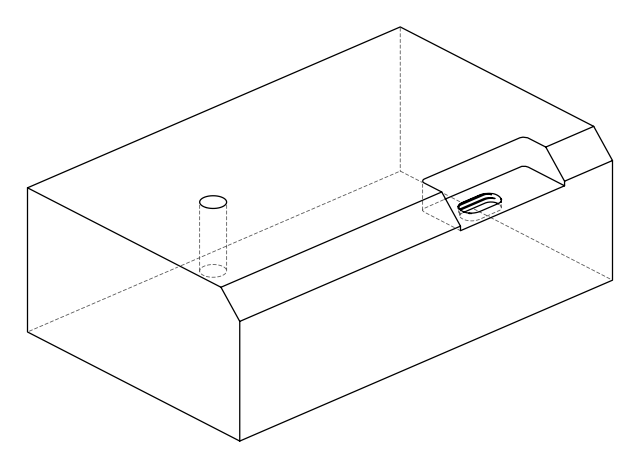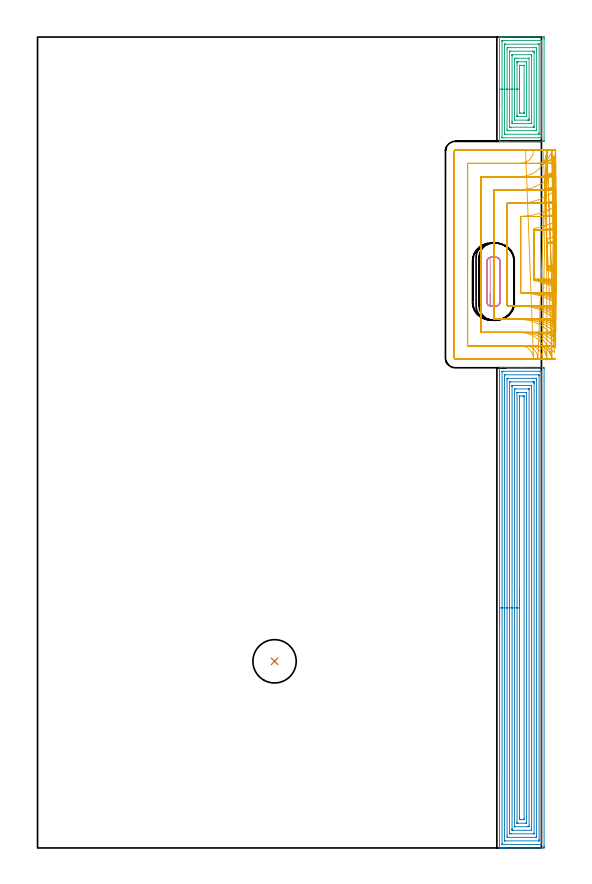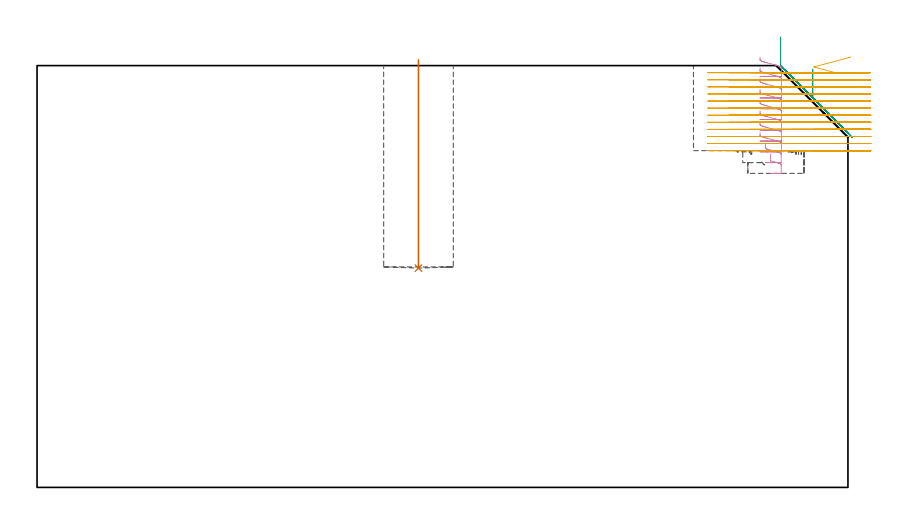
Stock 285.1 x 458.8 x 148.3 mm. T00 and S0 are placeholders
(PLAN: 5 operations, 3 tool changes, 74.3 min)
(1 INDEXABLE_INSERT_DRILL_BLIND_HOLE_FROM_SOLID | STEP1POCKET | NXT0302_020 | 0.29 min | 33393 mm3)
(2 AREA_MILL | FG_CHAMFER_SURFACE | UGT0205_001 | 20.01 min | 88905 mm3)
(3 AREA_MILL_1 | FG_CHAMFER_SURFACE_1 | UGT0205_001 | 4.7 min | 21377 mm3)
(4 MILL_RECTANGULAR_POCKET | POCKET_RECTANGULAR_STRAIGHT | UGT0201_010 | Follow Part, ap 4, ae 75% | 2.39 min | 34526 mm3)
(5 MILL_SLOT | SLOT_PARTIAL_RECTANGULAR | NXT0201_013 | Follow Part, ap 2.5, ae 75% | 46.89 min | 174425 mm3)
(TOOL NXT0302_020 | Index. Insert Drill 24.5mm [880-D2450L25-03] | D24.5 PA176 FL74 Z2)
(TOOL UGT0205_001 | Chamfer Mill 20 x 3 x 45 deg. | D20 FL50 Z2)
(TOOL UGT0201_010 | End Mill 16 mm | D16 FL22 Z2)
(TOOL NXT0201_013 | ENDMILL 10mm | D10 FL30 Z4)
(OP 1 INDEXABLE_INSERT_DRILL_BLIND_HOLE_FROM_SOLID)
G17 G21 G94 G90
T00 M6
G54
G17 G0 G90 X134.1 Y105.6 S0 M3
G43 Z158.3 H1
G94 G81 G98 Z77.1 F250. R150.3
G80
M5
M2
(OP 2 AREA_MILL)
G17 G21 G94 G90
T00 M6
G54
G17 G0 G90 X261.4 Y125.85 S1061 M3
G43 Z158.3 H0
G94 G1 Y125.888 Z157.428 F250.
Y126.002 Z156.563
Y126.191 Z155.712
Y126.453 Z154.88
Y126.787 Z154.074
Y127.19 Z153.3
Y127.659 Z152.564
Y128.19 Z151.872
Y128.779 Z151.229
Y129.422 Z150.64
Y130.114 Z150.108
Y130.85 Z149.64
Y131.624 Z149.237
Y132.43 Z148.903
Y133.262 Z148.641
Y134.114 Z148.452
Y134.978 Z148.338
Y135.85 Z148.3
Y271.538
X261.403 Y271.69 Z148.288
X261.446 Y271.693 Z148.245
X261.821 Y271.7 Z147.879
X262.221 Z147.478
X262.869 Z146.826
X264.083 Z145.614
X264.65 Z145.045
X274. Z135.697
X286.022 Z123.675
X286.307 Y271.698 Z123.39
X286.592 Y271.69 Z123.106
X286.599 Y271.405 Z123.099
X286.6 Y0.922 Z123.1
X286.599 Y0.609 Z123.101
X286.594 Y0.035 Z123.104
X286.592 Y0.007 Z123.106
X286.022 Y0.003 Z123.675
X285.415 Y0. Z124.283
X265.257 Z144.438
X264.65 Z145.045
X264.083 Z145.614
X263.759 Z145.937
X263.192 Z146.504
X262.869 Z146.826
X261.821 Z147.879
X261.448 Z148.243
X261.409 Z148.281
X261.402 Y0.007 Z148.288
X261.4 Y0.162 Z148.3
Y135.85
X262.814 Z146.886
X262.815 Y269.415 Z146.885
X262.818 Y269.524 Z146.882
X262.826 Y269.69 Z146.874
X262.869 Y269.693 Z146.831
X263.367 Y269.699 Z146.333
X284.241 Y269.7 Z125.459
X284.74 Y269.698 Z124.96
X285.131 Y269.69 Z124.569
X285.179 Y269.68 Z124.521
X285.184 Y269.47 Z124.516
X285.186 Y269.361 Z124.514
X285.185 Y2.285 Z124.515
X285.182 Y2.176 Z124.518
X285.174 Y2.01 Z124.526
X285.131 Y2.007 Z124.569
X284.633 Y2.001 Z125.067
X263.759 Y2. Z145.941
X263.26 Y2.002 Z146.44
X262.869 Y2.01 Z146.831
X262.821 Y2.02 Z146.879
X262.816 Y2.23 Z146.884
X262.814 Y2.339 Z146.886
Y135.85
X264.228 Z145.472
X264.229 Y267.05 Z145.471
X264.231 Y267.521 Z145.469
X264.233 Y267.626 Z145.467
X264.235 Y267.675 Z145.465
X264.244 Y267.69 Z145.456
X264.292 Y267.693 Z145.408
X264.472 Y267.699 Z145.228
X283.529 Z126.171
X283.649 Y267.697 Z126.051
X283.744 Y267.692 Z125.956
X283.766 Y267.689 Z125.934
X283.768 Y267.684 Z125.932
X283.77 Y267.661 Z125.93
X283.771 Y267.521 Z125.929
Y4.65
X283.769 Y4.179 Z125.931
X283.767 Y4.074 Z125.933
X283.765 Y4.025 Z125.935
X283.756 Y4.01 Z125.944
X283.708 Y4.007 Z125.992
X283.528 Y4.001 Z126.172
X264.471 Z145.229
X264.352 Y4.003 Z145.348
X264.257 Y4.008 Z145.443
X264.234 Y4.011 Z145.466
X264.232 Y4.016 Z145.468
X264.23 Y4.039 Z145.47
X264.229 Y4.179 Z145.471
X264.228 Y135.85 Z145.472
X265.643 Z144.057
Y264.843
X265.647 Y265.628 Z144.053
X265.649 Y265.677 Z144.051
X265.683 Y265.69 Z144.017
X265.789 Y265.694 Z143.911
X266.003 Y265.698 Z143.697
X266.431 Y265.7 Z143.269
X281.604 Z128.096
X282.012 Y265.698 Z127.688
X282.215 Y265.695 Z127.485
X282.316 Y265.69 Z127.384
X282.351 Y265.681 Z127.349
X282.357 Y264.843 Z127.343
Y6.857
X282.353 Y6.072 Z127.347
X282.351 Y6.023 Z127.349
X282.317 Y6.01 Z127.383
X282.211 Y6.006 Z127.489
X281.997 Y6.002 Z127.703
X281.569 Y6. Z128.131
X266.395 Z143.305
X265.988 Y6.002 Z143.712
X265.785 Y6.005 Z143.915
X265.684 Y6.01 Z144.016
X265.649 Y6.019 Z144.051
X265.643 Y6.857 Z144.057
Y135.85
X267.057 Z142.643
X267.058 Y263.322 Z142.642
X267.061 Y263.587 Z142.639
X267.064 Y263.661 Z142.636
X267.067 Y263.691 Z142.633
X267.081 Y263.693 Z142.619
X267.161 Y263.697 Z142.539
X267.321 Y263.699 Z142.379
X267.571 Y263.7 Z142.129
X280.038 Z129.662
X280.679 Y263.699 Z129.021
X280.931 Y263.697 Z128.769
X280.939 Y263.69 Z128.761
X280.941 Y263.687 Z128.759
X280.943 Y263.057 Z128.757
Y262.792
X280.942 Y8.379 Z128.758
X280.939 Y8.113 Z128.761
X280.936 Y8.039 Z128.764
X280.933 Y8.009 Z128.767
X280.918 Y8.007 Z128.782
X280.839 Y8.003 Z128.861
X280.679 Y8.001 Z129.021
X280.429 Y8. Z129.271
X267.962 Z141.738
X267.321 Y8.002 Z142.379
X267.068 Y8.003 Z142.632
X267.061 Y8.01 Z142.639
X267.059 Y8.013 Z142.641
X267.057 Y8.643 Z142.643
Y8.908
Y135.85
X268.471 Z141.229
Y261.012
X268.472 Y261.272 Z141.228
X268.476 Y261.588 Z141.224
X268.478 Y261.665 Z141.222
X268.486 Y261.69 Z141.214
X268.533 Y261.693 Z141.167
X268.677 Y261.698 Z141.023
X271.792 Y261.7 Z137.908
X278.898 Y261.699 Z130.802
X279.364 Y261.697 Z130.336
X279.497 Y261.69 Z130.203
X279.522 Y261.686 Z130.178
X279.524 Y261.64 Z130.176
X279.527 Y261.534 Z130.173
X279.528 Y261.272 Z130.172
X279.529 Y260.639 Z130.171
Y10.688
X279.527 Y10.428 Z130.173
X279.524 Y10.112 Z130.176
X279.522 Y10.035 Z130.178
X279.514 Y10.01 Z130.186
X279.467 Y10.007 Z130.233
X279.323 Y10.002 Z130.377
X276.208 Y10. Z133.492
X269.102 Y10.001 Z140.598
X268.636 Y10.003 Z141.064
X268.503 Y10.01 Z141.197
X268.478 Y10.014 Z141.222
X268.476 Y10.06 Z141.224
X268.473 Y10.166 Z141.227
X268.472 Y10.428 Z141.228
X268.471 Y11.061 Z141.229
Y135.85
X269.885 Z139.815
Y258.701
X269.887 Y259.486 Z139.813
X269.889 Y259.591 Z139.811
X269.893 Y259.69 Z139.807
X269.993 Y259.692 Z139.707
X270.671 Y259.699 Z139.029
X277.794 Y259.7 Z131.906
X278.007 Y259.698 Z131.693
X278.078 Y259.695 Z131.622
X278.102 Y259.691 Z131.598
X278.108 Y259.686 Z131.592
X278.11 Y259.665 Z131.59
X278.113 Y259.594 Z131.587
X278.114 Y259.486 Z131.586
X278.115 Y259.379 Z131.585
Y12.999
X278.113 Y12.214 Z131.587
X278.111 Y12.109 Z131.589
X278.107 Y12.01 Z131.593
X278.007 Y12.008 Z131.693
X277.329 Y12.001 Z132.371
X270.206 Y12. Z139.494
X269.993 Y12.002 Z139.707
X269.922 Y12.005 Z139.778
X269.898 Y12.01 Z139.802
X269.892 Y12.014 Z139.808
X269.89 Y12.035 Z139.81
X269.887 Y12.106 Z139.813
X269.886 Y12.214 Z139.814
X269.885 Y12.321 Z139.815
Y135.85
X271.299 Z138.401
X271.3 Y257.442 Z138.4
X271.301 Y257.569 Z138.399
X271.305 Y257.653 Z138.395
X271.308 Y257.69 Z138.392
X271.33 Y257.692 Z138.37
X271.774 Y257.7 Z137.926
X276.226 Z133.474
X276.67 Y257.692 Z133.03
X276.693 Y257.69 Z133.007
X276.696 Y257.675 Z133.004
X276.699 Y257.64 Z133.001
X276.7 Y257.594 Z133.
Y257.549
Y14.258
X276.699 Y14.131 Z133.001
X276.695 Y14.047 Z133.005
X276.692 Y14.01 Z133.008
X276.67 Y14.008 Z133.03
X276.226 Y14. Z133.474
X271.774 Z137.926
X271.33 Y14.008 Z138.37
X271.307 Y14.01 Z138.393
X271.304 Y14.025 Z138.396
X271.301 Y14.061 Z138.399
X271.3 Y14.106 Z138.4
Y14.151
X271.299 Y135.85 Z138.401
X272.714 Z136.986
Y255.023
X272.718 Y255.445 Z136.982
X272.721 Y255.654 Z136.979
X272.729 Y255.69 Z136.971
X272.783 Y255.694 Z136.917
X272.881 Y255.699 Z136.819
X274.661 Y255.7 Z135.039
X275.188 Y255.697 Z134.512
X275.245 Y255.694 Z134.455
X275.279 Y255.689 Z134.421
X275.281 Y255.65 Z134.419
X275.284 Y255.458 Z134.416
X275.286 Y255.073 Z134.414
Y16.677
X275.282 Y16.256 Z134.418
X275.279 Y16.046 Z134.421
X275.271 Y16.01 Z134.429
X275.217 Y16.006 Z134.483
X275.119 Y16.001 Z134.581
X273.339 Y16. Z136.361
X272.812 Y16.003 Z136.888
X272.755 Y16.006 Z136.945
X272.721 Y16.011 Z136.979
X272.719 Y16.05 Z136.981
X272.716 Y16.242 Z136.984
X272.714 Y16.627 Z136.986
Y135.85
Y136.722 Z137.024
Y137.587 Z137.138
Y138.438 Z137.327
Y139.27 Z137.589
Y140.076 Z137.923
Y140.85 Z138.326
Y141.586 Z138.795
Y142.278 Z139.326
Y142.921 Z139.915
Y143.51 Z140.558
Y144.042 Z141.251
Y144.51 Z141.986
Y144.913 Z142.76
Y145.247 Z143.566
Y145.509 Z144.398
Y145.698 Z145.25
Y145.812 Z146.115
Y145.85 Z146.986
G0 Z158.3
M5
M2
(OP 3 AREA_MILL_1)
G17 G21 G94 G90
T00 M6
G54
G17 G0 G90 X261.4 Y419.3 S1061 M3
G43 Z158.3 H0
G94 G1 Y419.338 Z157.428 F250.
Y419.452 Z156.563
Y419.641 Z155.712
Y419.903 Z154.88
Y420.237 Z154.074
Y420.64 Z153.3
Y421.108 Z152.564
Y421.64 Z151.872
Y422.229 Z151.229
Y422.872 Z150.64
Y423.564 Z150.108
Y424.3 Z149.64
Y425.074 Z149.237
Y425.88 Z148.903
Y426.712 Z148.641
Y427.563 Z148.452
Y428.428 Z148.338
Y429.3 Z148.3
Y458.673
X261.403 Y458.79 Z148.288
X261.436 Y458.793 Z148.256
X261.731 Y458.8 Z147.968
X262.359 Z147.339
X262.869 Z146.826
X264.904 Z144.793
X265.54 Z144.154
X277.848 Z131.848
X286.022 Z123.675
X286.593 Y458.798 Z123.104
X286.594 Y458.796 Z123.103
X286.599 Y458.228 Z123.101
X286.6 Y457.65 Z123.1
Y400.372
X286.596 Y400.056 Z123.102
X286.591 Y399.81 Z123.105
X286.34 Y399.8 Z123.357
X266.113 Z143.582
X265.54 Z144.154
X264.904 Z144.793
X264.65 Z145.047
X262.869 Z146.826
X262.359 Z147.339
X261.978 Z147.721
X261.73 Z147.968
X261.409 Z148.281
X261.403 Y399.807 Z148.288
X261.4 Y399.927 Z148.3
Y429.3
X262.814 Z146.886
Y456.502
X262.815 Y456.556 Z146.885
X262.821 Y456.665 Z146.879
X262.831 Y456.79 Z146.869
X262.869 Y456.793 Z146.831
X263.407 Y456.799 Z146.293
X284.779 Z124.921
X285.131 Y456.793 Z124.569
X285.175 Y456.79 Z124.525
X285.182 Y456.611 Z124.518
X285.185 Y456.502 Z124.515
X285.186 Y456.448 Z124.514
Y402.098
X285.185 Y402.044 Z124.515
X285.179 Y401.935 Z124.521
X285.169 Y401.809 Z124.531
X285.131 Y401.807 Z124.569
X284.593 Y401.8 Z125.107
X263.221 Y401.801 Z146.479
X262.869 Y401.807 Z146.831
X262.825 Y401.81 Z146.875
X262.818 Y401.989 Z146.882
X262.815 Y402.098 Z146.885
X262.814 Y402.152 Z146.886
Y429.3
X264.228 Z145.472
X264.229 Y454.198 Z145.471
X264.231 Y454.667 Z145.469
X264.233 Y454.771 Z145.467
X264.235 Y454.789 Z145.465
X264.296 Y454.794 Z145.404
X264.384 Y454.797 Z145.316
X264.517 Y454.8 Z145.183
X264.65 Z145.05
X283.35 Y454.799 Z126.35
X283.483 Y454.798 Z126.217
X283.748 Y454.79 Z125.952
X283.766 Y454.787 Z125.934
X283.768 Y454.783 Z125.932
X283.77 Y454.764 Z125.93
X283.771 Y454.727 Z125.929
X283.772 Y454.667 Z125.928
X283.771 Y404.402 Z125.929
X283.769 Y403.933 Z125.931
X283.767 Y403.829 Z125.933
X283.765 Y403.811 Z125.935
X283.704 Y403.806 Z125.996
X283.616 Y403.803 Z126.084
X283.483 Y403.8 Z126.217
X283.35 Z126.35
X264.65 Y403.801 Z145.05
X264.517 Y403.802 Z145.183
X264.252 Y403.81 Z145.448
X264.234 Y403.813 Z145.466
X264.232 Y403.816 Z145.468
X264.23 Y403.836 Z145.47
X264.229 Y403.872 Z145.471
X264.228 Y403.933 Z145.472
Y429.3
X265.643 Z144.057
Y451.997
X265.65 Y452.778 Z144.05
X266.431 Y452.799 Z143.269
X281.657 Y452.8 Z128.043
X282.35 Y452.778 Z127.35
X282.357 Y452.099 Z127.343
Y406.603
X282.35 Y405.822 Z127.35
X281.569 Y405.801 Z128.131
X266.343 Y405.8 Z143.357
X265.65 Y405.822 Z144.05
X265.643 Y406.5 Z144.057
Y429.3
X267.057 Z142.643
X267.058 Y450.217 Z142.642
X267.059 Y450.479 Z142.641
X267.064 Y450.744 Z142.636
X267.072 Y450.791 Z142.628
X267.103 Y450.794 Z142.597
X267.175 Y450.798 Z142.525
X267.321 Y450.799 Z142.379
X267.628 Y450.8 Z142.072
X280.096 Z129.604
X280.679 Y450.796 Z129.021
X280.873 Y450.792 Z128.827
X280.936 Y450.788 Z128.764
X280.939 Y450.657 Z128.761
X280.942 Y450.481 Z128.758
X280.943 Y450.217 Z128.757
Y449.953
X280.942 Y408.383 Z128.758
X280.941 Y408.121 Z128.759
X280.936 Y407.856 Z128.764
X280.928 Y407.809 Z128.772
X280.897 Y407.806 Z128.803
X280.825 Y407.802 Z128.875
X280.679 Y407.801 Z129.021
X280.372 Y407.8 Z129.328
X267.904 Z141.796
X267.321 Y407.804 Z142.379
X267.127 Y407.808 Z142.573
X267.064 Y407.812 Z142.636
X267.061 Y407.943 Z142.639
X267.058 Y408.119 Z142.642
X267.057 Y408.383 Z142.643
Y408.647
Y429.3
X268.471 Z141.229
X268.472 Y448.177
X268.473 Y448.437 Z141.227
X268.477 Y448.751 Z141.223
X268.478 Y448.783 Z141.222
X268.522 Y448.79 Z141.178
X268.618 Y448.795 Z141.082
X268.74 Y448.799 Z140.96
X278.898 Y448.8 Z130.802
X279.427 Y448.798 Z130.273
X279.504 Y448.793 Z130.196
X279.517 Y448.791 Z130.183
X279.522 Y448.768 Z130.178
X279.525 Y448.7 Z130.175
X279.528 Y448.437 Z130.172
X279.529 Y447.806 Z130.171
Y447.547
X279.528 Y410.423 Z130.172
X279.527 Y410.163 Z130.173
X279.523 Y409.849 Z130.177
X279.522 Y409.817 Z130.178
X279.478 Y409.81 Z130.222
X279.382 Y409.805 Z130.318
X279.26 Y409.801 Z130.44
X269.102 Y409.8 Z140.598
X268.573 Y409.802 Z141.127
X268.496 Y409.807 Z141.204
X268.483 Y409.809 Z141.217
X268.478 Y409.832 Z141.222
X268.475 Y409.9 Z141.225
X268.472 Y410.163 Z141.228
X268.471 Y410.794 Z141.229
Y411.053
Y429.3
X269.885 Z139.815
Y445.874
X269.888 Y446.657 Z139.812
X269.89 Y446.76 Z139.81
X269.892 Y446.79 Z139.808
X269.921 Y446.793 Z139.779
X269.993 Y446.796 Z139.707
X270.74 Y446.8 Z138.96
X278.007 Y446.799 Z131.693
X278.055 Y446.796 Z131.645
X278.092 Y446.791 Z131.608
X278.108 Y446.786 Z131.592
X278.11 Y446.763 Z131.59
X278.113 Y446.657 Z131.587
X278.114 Y446.55 Z131.586
X278.115 Y412.726 Z131.585
X278.112 Y411.943 Z131.588
X278.11 Y411.84 Z131.59
X278.108 Y411.81 Z131.592
X278.079 Y411.807 Z131.621
X278.007 Y411.804 Z131.693
X277.26 Y411.8 Z132.44
X269.993 Y411.801 Z139.707
X269.945 Y411.804 Z139.755
X269.908 Y411.809 Z139.792
X269.892 Y411.814 Z139.808
X269.89 Y411.837 Z139.81
X269.887 Y411.943 Z139.813
X269.886 Y412.05 Z139.814
X269.885 Y429.3 Z139.815
X271.299 Z138.401
X271.3 Y444.46 Z138.4
X271.301 Y444.618 Z138.399
X271.304 Y444.744 Z138.396
X271.306 Y444.779 Z138.394
X271.318 Y444.79 Z138.382
X271.367 Y444.793 Z138.333
X271.774 Y444.799 Z137.926
X271.85 Y444.8 Z137.85
X276.303 Y444.799 Z133.397
X276.624 Y444.79 Z133.076
X276.694 Y444.786 Z133.006
X276.697 Y444.74 Z133.003
X276.699 Y444.69 Z133.001
X276.7 Y444.403 Z133.
Y443.986
Y414.14
X276.699 Y413.982 Z133.001
X276.696 Y413.856 Z133.004
X276.694 Y413.821 Z133.006
X276.682 Y413.81 Z133.018
X276.633 Y413.807 Z133.067
X276.226 Y413.801 Z133.474
X276.15 Y413.8 Z133.55
X271.697 Y413.801 Z138.003
X271.376 Y413.81 Z138.324
X271.306 Y413.814 Z138.394
X271.303 Y413.86 Z138.397
X271.301 Y413.91 Z138.399
X271.3 Y414.197 Z138.4
X271.299 Y414.614 Z138.401
Y429.3
X272.714 Z136.986
Y442.627
X272.715 Y442.732 Z136.985
X272.718 Y442.783 Z136.982
X272.72 Y442.788 Z136.98
X272.729 Y442.793 Z136.971
X272.763 Y442.796 Z136.937
X272.961 Y442.799 Z136.739
X274.742 Y442.8 Z134.958
X275.168 Y442.795 Z134.532
X275.266 Y442.79 Z134.434
X275.28 Y442.788 Z134.42
X275.282 Y442.772 Z134.418
X275.284 Y442.726 Z134.416
X275.286 Y442.632 Z134.414
Y415.973
X275.285 Y415.868 Z134.415
X275.282 Y415.817 Z134.418
X275.28 Y415.812 Z134.42
X275.271 Y415.807 Z134.429
X275.237 Y415.804 Z134.463
X275.039 Y415.801 Z134.661
X273.258 Y415.8 Z136.442
X272.832 Y415.805 Z136.868
X272.734 Y415.81 Z136.966
X272.72 Y415.812 Z136.98
X272.718 Y415.828 Z136.982
X272.716 Y415.874 Z136.984
X272.714 Y415.968 Z136.986
Y429.3
Y430.172 Z137.024
Y431.036 Z137.138
Y431.888 Z137.327
Y432.72 Z137.589
Y433.526 Z137.923
Y434.3 Z138.326
Y435.036 Z138.795
Y435.728 Z139.326
Y436.371 Z139.915
Y436.96 Z140.558
Y437.491 Z141.251
Y437.96 Z141.986
Y438.363 Z142.76
Y438.697 Z143.566
Y438.959 Z144.398
Y439.148 Z145.25
Y439.262 Z146.115
Y439.3 Z146.986
G0 Z158.3
M5
M2
(OP 4 MILL_RECTANGULAR_POCKET)
G17 G21 G94 G90
T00 M6
G54
G17 G0 G90 X254.2 Y312.665 S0 M3
G43 Z158.3 H0
Z151.3
G94 G1 Y309.1 Z150.345 F250.
Y308.939 Z150.301
X254.259 Y308.525 Z150.189
X254.384 Y308.125 Z150.077
X254.571 Y307.751 Z149.965
X254.816 Y307.412 Z149.853
X255.112 Y307.116 Z149.741
X255.451 Y306.871 Z149.629
X255.825 Y306.684 Z149.517
X256.225 Y306.559 Z149.405
X256.639 Y306.5 Z149.293
X259.261 Z148.59
X259.675 Y306.559 Z148.478
X260.075 Y306.684 Z148.366
X260.449 Y306.871 Z148.254
X260.788 Y307.116 Z148.141
X261.084 Y307.412 Z148.029
X261.329 Y307.751 Z147.917
X261.516 Y308.125 Z147.805
X261.641 Y308.525 Z147.693
X261.7 Y308.939 Z147.581
Y309.1 Z147.538
Y320.4 Z144.51
Y331.7 F500.
G3 X259.1 Y334.3 R2.6
G1 X256.8
G3 X254.2 Y331.7 R2.6
G1 Y309.1
G3 X256.8 Y306.5 R2.6
G1 X259.1
G3 X261.7 Y309.1 R2.6
G1 Y320.4
Y321.4
G0 X254.2 Y312.665 Z147.51
G1 Y309.1 Z146.555 F250.
Y308.939 Z146.511
X254.259 Y308.525 Z146.399
X254.384 Y308.125 Z146.287
X254.571 Y307.751 Z146.175
X254.816 Y307.412 Z146.063
X255.112 Y307.116 Z145.951
X255.451 Y306.871 Z145.839
X255.825 Y306.684 Z145.727
X256.225 Y306.559 Z145.615
X256.639 Y306.5 Z145.503
X259.261 Z144.8
X259.675 Y306.559 Z144.688
X260.075 Y306.684 Z144.576
X260.449 Y306.871 Z144.464
X260.788 Y307.116 Z144.351
X261.084 Y307.412 Z144.239
X261.329 Y307.751 Z144.127
X261.516 Y308.125 Z144.015
X261.641 Y308.525 Z143.903
X261.7 Y308.939 Z143.791
Y309.1 Z143.748
Y320.4 Z140.72
Y331.7 F500.
G3 X259.1 Y334.3 R2.6
G1 X256.8
G3 X254.2 Y331.7 R2.6
G1 Y309.1
G3 X256.8 Y306.5 R2.6
G1 X259.1
G3 X261.7 Y309.1 R2.6
G1 Y320.4
Y321.4
G0 X254.2 Y312.665 Z143.72
G1 Y309.1 Z142.765 F250.
Y308.939 Z142.721
X254.259 Y308.525 Z142.609
X254.384 Y308.125 Z142.497
X254.571 Y307.751 Z142.385
X254.816 Y307.412 Z142.273
X255.112 Y307.116 Z142.161
X255.451 Y306.871 Z142.049
X255.825 Y306.684 Z141.937
X256.225 Y306.559 Z141.825
X256.639 Y306.5 Z141.713
X259.261 Z141.01
X259.675 Y306.559 Z140.898
X260.075 Y306.684 Z140.786
X260.449 Y306.871 Z140.674
X260.788 Y307.116 Z140.561
X261.084 Y307.412 Z140.449
X261.329 Y307.751 Z140.337
X261.516 Y308.125 Z140.225
X261.641 Y308.525 Z140.113
X261.7 Y308.939 Z140.001
Y309.1 Z139.958
Y320.4 Z136.93
Y331.7 F500.
G3 X259.1 Y334.3 R2.6
G1 X256.8
G3 X254.2 Y331.7 R2.6
G1 Y309.1
G3 X256.8 Y306.5 R2.6
G1 X259.1
G3 X261.7 Y309.1 R2.6
G1 Y320.4
Y321.4
G0 X254.2 Y312.665 Z139.93
G1 Y309.1 Z138.975 F250.
Y308.939 Z138.931
X254.259 Y308.525 Z138.819
X254.384 Y308.125 Z138.707
X254.571 Y307.751 Z138.595
X254.816 Y307.412 Z138.483
X255.112 Y307.116 Z138.371
X255.451 Y306.871 Z138.259
X255.825 Y306.684 Z138.147
X256.225 Y306.559 Z138.035
X256.639 Y306.5 Z137.923
X259.261 Z137.22
X259.675 Y306.559 Z137.108
X260.075 Y306.684 Z136.996
X260.449 Y306.871 Z136.884
X260.788 Y307.116 Z136.771
X261.084 Y307.412 Z136.659
X261.329 Y307.751 Z136.547
X261.516 Y308.125 Z136.435
X261.641 Y308.525 Z136.323
X261.7 Y308.939 Z136.211
Y309.1 Z136.168
Y320.4 Z133.14
Y331.7 F500.
G3 X259.1 Y334.3 R2.6
G1 X256.8
G3 X254.2 Y331.7 R2.6
G1 Y309.1
G3 X256.8 Y306.5 R2.6
G1 X259.1
G3 X261.7 Y309.1 R2.6
G1 Y320.4
Y321.4
G0 X254.2 Y312.665 Z136.14
G1 Y309.1 Z135.185 F250.
Y308.939 Z135.141
X254.259 Y308.525 Z135.029
X254.384 Y308.125 Z134.917
X254.571 Y307.751 Z134.805
X254.816 Y307.412 Z134.693
X255.112 Y307.116 Z134.581
X255.451 Y306.871 Z134.469
X255.825 Y306.684 Z134.357
X256.225 Y306.559 Z134.245
X256.639 Y306.5 Z134.133
X259.261 Z133.43
X259.675 Y306.559 Z133.318
X260.075 Y306.684 Z133.206
X260.449 Y306.871 Z133.094
X260.788 Y307.116 Z132.981
X261.084 Y307.412 Z132.869
X261.329 Y307.751 Z132.757
X261.516 Y308.125 Z132.645
X261.641 Y308.525 Z132.533
X261.7 Y308.939 Z132.421
Y309.1 Z132.378
Y320.4 Z129.35
Y331.7 F500.
G3 X259.1 Y334.3 R2.6
G1 X256.8
G3 X254.2 Y331.7 R2.6
G1 Y309.1
G3 X256.8 Y306.5 R2.6
G1 X259.1
G3 X261.7 Y309.1 R2.6
G1 Y320.4
Y321.4
G0 X254.2 Y312.665 Z132.35
G1 Y309.1 Z131.395 F250.
Y308.939 Z131.351
X254.259 Y308.525 Z131.239
X254.384 Y308.125 Z131.127
X254.571 Y307.751 Z131.015
X254.816 Y307.412 Z130.903
X255.112 Y307.116 Z130.791
X255.451 Y306.871 Z130.679
X255.825 Y306.684 Z130.567
X256.225 Y306.559 Z130.455
X256.639 Y306.5 Z130.343
X259.261 Z129.64
X259.675 Y306.559 Z129.528
X260.075 Y306.684 Z129.416
X260.449 Y306.871 Z129.304
X260.788 Y307.116 Z129.191
X261.084 Y307.412 Z129.079
X261.329 Y307.751 Z128.967
X261.516 Y308.125 Z128.855
X261.641 Y308.525 Z128.743
X261.7 Y308.939 Z128.631
Y309.1 Z128.588
Y320.4 Z125.56
Y331.7 F500.
G3 X259.1 Y334.3 R2.6
G1 X256.8
G3 X254.2 Y331.7 R2.6
G1 Y309.1
G3 X256.8 Y306.5 R2.6
G1 X259.1
G3 X261.7 Y309.1 R2.6
G1 Y320.4
Y321.4
G0 X254.2 Y312.665 Z128.56
G1 Y309.1 Z127.605 F250.
Y308.939 Z127.561
X254.259 Y308.525 Z127.449
X254.384 Y308.125 Z127.337
X254.571 Y307.751 Z127.225
X254.816 Y307.412 Z127.113
X255.112 Y307.116 Z127.001
X255.451 Y306.871 Z126.889
X255.825 Y306.684 Z126.777
X256.225 Y306.559 Z126.665
X256.639 Y306.5 Z126.553
X259.261 Z125.85
X259.675 Y306.559 Z125.738
X260.075 Y306.684 Z125.626
X260.449 Y306.871 Z125.514
X260.788 Y307.116 Z125.401
X261.084 Y307.412 Z125.289
X261.329 Y307.751 Z125.177
X261.516 Y308.125 Z125.065
X261.641 Y308.525 Z124.953
X261.7 Y308.939 Z124.841
Y309.1 Z124.798
Y320.4 Z121.77
Y331.7 F500.
G3 X259.1 Y334.3 R2.6
G1 X256.8
G3 X254.2 Y331.7 R2.6
G1 Y309.1
G3 X256.8 Y306.5 R2.6
G1 X259.1
G3 X261.7 Y309.1 R2.6
G1 Y320.4
Y321.4
G0 X254.2 Y312.665 Z124.77
G1 Y309.1 Z123.815 F250.
Y308.939 Z123.771
X254.259 Y308.525 Z123.659
X254.384 Y308.125 Z123.547
X254.571 Y307.751 Z123.435
X254.816 Y307.412 Z123.323
X255.112 Y307.116 Z123.211
X255.451 Y306.871 Z123.099
X255.825 Y306.684 Z122.987
X256.225 Y306.559 Z122.875
X256.639 Y306.5 Z122.763
X259.261 Z122.06
X259.675 Y306.559 Z121.948
X260.075 Y306.684 Z121.836
X260.449 Y306.871 Z121.724
X260.788 Y307.116 Z121.611
X261.084 Y307.412 Z121.499
X261.329 Y307.751 Z121.387
X261.516 Y308.125 Z121.275
X261.641 Y308.525 Z121.163
X261.7 Y308.939 Z121.051
Y309.1 Z121.008
Y320.4 Z117.98
Y331.7 F500.
G3 X259.1 Y334.3 R2.6
G1 X256.8
G3 X254.2 Y331.7 R2.6
G1 Y309.1
G3 X256.8 Y306.5 R2.6
G1 X259.1
G3 X261.7 Y309.1 R2.6
G1 Y320.4
Y321.4
G0 X256.11 Y313.764 Z120.98
G1 Y310.95 Z120.226 F250.
X256.115 Y306.673 Z119.08
X256.416 Y306.611 Z118.998
X256.647 Y306.588 Z118.935
X256.896 Y306.578 Z118.868
X257.95 Y306.573 Z118.586
X259.433 Y306.587 Z118.189
X259.841 Y306.699 Z118.075
X260.097 Y306.789 Z118.002
X260.378 Y306.938 Z117.917
X260.635 Y307.109 Z117.835
X260.859 Y307.303 Z117.755
X261.055 Y307.518 Z117.677
X261.227 Y307.755 Z117.599
X261.445 Y308.147 Z117.479
X261.606 Y308.759 Z117.309
X261.618 Y309.179 Z117.196
X261.627 Y309.769 Z117.038
Y320.399 Z114.19
Y331.963 F500.
G3 X260.859 Y333.497 R2.708
X259.471 Y334.203 R2.728
G1 X259.052 Y334.217
X258.502 Y334.226
X257.95 Y334.222
X256.897
X256.414 Y334.189
X256.115 Y334.127
Y306.673
X256.416 Y306.611
X256.647 Y306.588
X256.896 Y306.578
X257.95 Y306.573
X259.433 Y306.587
G3 X261.227 Y307.755 R2.684
G1 X261.445 Y308.147
X261.606 Y308.759
X261.618 Y309.179
X261.627 Y309.769
Y320.399
Y321.399
G0 X257.896 Y315.46 Z117.19
G1 Y306.58 Z114.811 F250.
X257.95 Z114.796
X259.425 Y306.585 Z114.401
X259.841 Y306.699 Z114.285
X260.097 Y306.789 Z114.213
X260.378 Y306.938 Z114.127
X260.635 Y307.109 Z114.045
X260.859 Y307.303 Z113.965
X261.055 Y307.518 Z113.887
X261.227 Y307.755 Z113.809
X261.445 Y308.147 Z113.689
X261.606 Y308.759 Z113.519
X261.618 Y309.179 Z113.406
X261.627 Y309.769 Z113.248
Y320.399 Z110.4
Y331.963 F500.
G3 X260.859 Y333.497 R2.708
X259.471 Y334.203 R2.727
G1 X259.052 Y334.217
X258.502 Y334.226
X257.951 Y334.22
X257.896
Y306.58
X257.95
X259.425 Y306.585
G3 X261.227 Y307.755 R2.689
G1 X261.445 Y308.147
X261.606 Y308.759
X261.618 Y309.179
X261.627 Y309.769
Y320.399
Y321.399
G0 Z158.3
M5
M2
(OP 5 MILL_SLOT)
G17 G21 G94 G90
T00 M6
G54
G17 G0 G90 X292.939 Y346.093 S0 M3
G43 Z158.3 H0
Z145.808
G94 G1 X290.1 Y345.122 F250.
G2 X288.3 Y344.543 R52.5 F500.
G1 Y326.952
G2 X290.1 Y326.373 R52.5
G1 X292.938 Y325.401 F250.
X292.878 Y354.259
X290.1 Y353.127
G2 X280.8 Y350.46 R45. F500.
G1 Y321.037
G2 X290.1 Y318.367 R45.
G1 X292.878 Y317.234 F250.
X292.775 Y362.724
X290.1 Y361.365
G2 X273.3 Y357.3 R37.5 F500.
G1 Y314.199
G2 X290.1 Y310.127 R37.5
G1 X292.774 Y308.767 F250.
X292.573 Y371.767
X290.1 Y370.069
G2 X273.119 Y364.8 R30. F500.
G1 X265.8
Y306.7
X273.103
G2 X290.1 Y301.421 R30.
G1 X292.572 Y299.721 F250.
X292.068 Y382.303
X290.1 Y380.039
G2 X273.119 Y372.3 R22.5 F500.
G1 X258.3
Y337.302
Y334.302 F250.
Y306.498 F500.
Y303.498 F250.
Y299.2 F500.
X273.103
G2 X290.1 Y291.443 R22.5
G1 X292.066 Y289.177 F250.
X288.185 Y395.307 F500.
X288.086 Y393.81 F250.
G2 X273.119 Y379.8 R15. F500.
G1 X250.8
Y291.7
X273.103
G2 X288.071 Y277.679 R15.
G1 X288.169 Y276.182 F250.
G0 X286.108 Y394.7 Z151.3
G1 X285.416 Y394.8 Z151.113
X273.12 Z147.818
X280.619 Z145.808
G2 X273.119 Y387.3 R7.5 F500.
G1 X243.3
Y284.2
X273.103
G2 X280.603 Y276.7 R7.5
G1 X276.119 Y394.8
X273.119 F250.
X236.4 F500.
G3 X235.8 Y394.2 R0.6
G1 Y277.3
G3 X236.4 Y276.7 R0.6
G1 X273.103
X276.103 F250.
G0 Z158.3
X293.086 Y342.843
Z143.317
G1 X290.1 Y342.55
G2 X288.3 Y342.405 R52.5 F500.
G1 Y327.638
G2 X290.1 Y327.155 R52.5
G1 X292.983 Y326.326 F250.
X293.081 Y350.433
X290.1 Y350.092
G2 X284.982 Y349.8 R45. F500.
G1 X280.8
Y321.397
G2 X290.1 Y319.297 R45.
G1 X292.94 Y318.329 F250.
X293.072 Y358.06
X290.1 Y357.651
G2 X284.982 Y357.3 R37.5 F500.
G1 X273.3
Y314.2
X275.591
G2 X290.1 Y311.279 R37.5
G1 X292.866 Y310.118 F250.
X293.056 Y365.752
X290.1 Y365.24
G2 X284.982 Y364.8 R30. F500.
G1 X265.8
Y306.7
X275.591
G2 X290.1 Y302.958 R30.
G1 X292.726 Y301.507 F250.
X293.021 Y373.572
X290.1 Y372.89
G2 X284.982 Y372.3 R22.5 F500.
G1 X258.3
Y337.3
Y334.3 F250.
Y306.5 F500.
Y303.5 F250.
Y299.2 F500.
X275.591
G2 X290.1 Y293.897 R22.5
G1 X292.393 Y291.962 F250.
X292.92 Y381.724
X290.1 Y380.7
G2 X284.982 Y379.8 R15. F500.
G1 X250.8
Y291.7
X275.591
G2 X290.019 Y280.802 R15.
G1 X290.839 Y277.916 F250.
X292.293 Y391.366
X290.1 Y389.318
G2 X284.982 Y387.3 R7.5 F500.
G1 X243.3
Y284.2
X275.591
G2 X283.091 Y276.7 R7.5
G1 X287.982 Y394.8
X284.982 F250.
X236.4 F500.
G3 X235.8 Y394.2 R0.6
G1 Y277.3
G3 X236.4 Y276.7 R0.6
G1 X275.591
X278.591 F250.
G0 Z158.3
X293.086 Y342.843
Z140.825
G1 X290.1 Y342.55
G2 X288.3 Y342.405 R52.5 F500.
G1 Y328.195
G2 X290.1 Y327.805 R52.5
G1 X293.02 Y327.118 F250.
X293.081 Y350.433
X290.1 Y350.092
G2 X284.982 Y349.8 R45. F500.
G1 X280.8
Y321.618
G2 X290.1 Y320.064 R45.
G1 X292.991 Y319.263 F250.
X293.072 Y358.06
X290.1 Y357.651
G2 X284.982 Y357.3 R37.5 F500.
G1 X273.3
Y314.2
X278.077
G2 X290.1 Y312.22 R37.5
G1 X292.942 Y311.259 F250.
X293.056 Y365.752
X290.1 Y365.24
G2 X284.982 Y364.8 R30. F500.
G1 X265.8
Y306.7
X278.077
G2 X290.1 Y304.186 R30.
G1 X292.849 Y302.983 F250.
X293.021 Y373.572
X290.1 Y372.89
G2 X284.982 Y372.3 R22.5 F500.
G1 X258.3
Y337.3
Y334.3 F250.
Y306.5 F500.
Y303.5 F250.
Y299.2 F500.
X278.077
G2 X290.1 Y295.719 R22.5
G1 X292.636 Y294.116 F250.
X292.92 Y381.724
X290.1 Y380.7
G2 X284.982 Y379.8 R15. F500.
G1 X250.8
Y291.7
X278.077
G2 X290.1 Y285.67 R15.
G1 X291.894 Y283.265 F250.
X292.293 Y391.366
X290.1 Y389.318
G2 X284.982 Y387.3 R7.5 F500.
G1 X243.3
Y284.2
X278.077
G2 X285.577 Y276.723 R7.5
G1 X287.982 Y394.8
X284.982 F250.
X236.4 F500.
G3 X235.8 Y394.2 R0.6
G1 Y277.3
G3 X236.4 Y276.7 R0.6
G1 X278.077
X281.077 F250.
G0 Z158.3
X293.085 Y342.853
Z138.333
G1 X290.1 Y342.556
G2 X288.3 Y342.409 R52.5 F500.
G1 Y328.627
G2 X290.1 Y328.327 R52.5
G1 X293.05 Y327.782 F250.
X293.08 Y350.445
X290.1 Y350.099
G2 X284.917 Y349.8 R45. F500.
G1 X280.8
Y321.699
G2 X290.1 Y320.678 R45.
G1 X293.032 Y320.042 F250.
X293.071 Y358.074
X290.1 Y357.66
G2 X284.917 Y357.3 R37.5 F500.
G1 X273.3
Y314.2
X280.564
G2 X290.1 Y312.967 R37.5
G1 X293.001 Y312.205 F250.
X293.055 Y365.769
X290.1 Y365.251
G2 X284.917 Y364.8 R30. F500.
G1 X265.8
Y306.7
X280.564
G2 X290.1 Y305.144 R30.
G1 X292.944 Y304.191 F250.
X293.019 Y373.596
X290.1 Y372.905
G2 X284.917 Y372.3 R22.5 F500.
G1 X258.3
Y337.3
Y334.3 F250.
Y306.5 F500.
Y303.5 F250.
Y299.2 F500.
X280.564
G2 X290.1 Y297.079 R22.5
G1 X292.817 Y295.808 F250.
X292.915 Y381.76
X290.1 Y380.724
G2 X284.917 Y379.8 R15. F500.
G1 X250.8
Y291.7
X280.564
G2 X290.1 Y288.279 R15.
G1 X292.416 Y286.372 F250.
X292.268 Y391.452
X290.1 Y389.379
G2 X284.917 Y387.3 R7.5 F500.
G1 X243.3
Y284.2
X280.564
G2 X288.006 Y277.631 R7.5
G1 X288.193 Y276.143 F250.
X287.917 Y394.8 F500.
X284.917 F250.
X236.4 F500.
G3 X235.8 Y394.2 R0.6
G1 Y277.3
G3 X236.4 Y276.7 R0.6
G1 X280.564
X283.564 F250.
G0 Z158.3
X293.073 Y343.176
Z135.842
G1 X290.1 Y342.774
G2 X288.3 Y342.562 R52.5 F500.
G1 Y328.937
G2 X290.1 Y328.725 R52.5
G1 X293.073 Y328.322 F250.
X293.063 Y350.823
X290.1 Y350.353
G2 X283.064 Y349.8 R45. F500.
G1 X280.8
Y321.7
X283.052
G2 X290.1 Y321.145 R45.
G1 X293.063 Y320.675 F250.
X293.047 Y358.529
X290.1 Y357.966
G2 X283.064 Y357.3 R37.5 F500.
G1 X273.3
Y314.2
X283.052
G2 X290.1 Y313.532 R37.5
G1 X293.047 Y312.968 F250.
X293.016 Y366.34
X290.1 Y365.637
G2 X283.064 Y364.8 R30. F500.
G1 X265.8
Y306.7
X283.052
G2 X290.1 Y305.86 R30.
G1 X293.016 Y305.155 F250.
X292.95 Y374.367
X290.1 Y373.428
G2 X283.064 Y372.3 R22.5 F500.
G1 X258.3
Y337.3
Y334.3 F250.
Y306.5 F500.
Y303.5 F250.
Y299.2 F500.
X283.052
G2 X290.1 Y298.068 R22.5
G1 X292.949 Y297.128 F250.
X292.749 Y382.96
X290.1 Y381.553
G2 X283.064 Y379.8 R15. F500.
G1 X250.8
Y291.7
X283.052
G2 X290.1 Y289.941 R15.
G1 X292.748 Y288.531 F250.
X291.119 Y394.198
X289.801 Y391.504
G2 X283.064 Y387.3 R7.5 F500.
G1 X243.3
Y284.2
X283.052
G2 X289.796 Y279.982 R7.5
G1 X291.108 Y277.284 F250.
X286.064 Y394.8 F500.
X283.064 F250.
X236.4 F500.
G3 X235.8 Y394.2 R0.6
G1 Y277.3
G3 X236.4 Y276.7 R0.6
G1 X283.052
X286.052 F250.
G0 Z158.3
X293.087 Y342.805
Z133.35
G1 X290.1 Y342.527
G2 X288.3 Y342.39 R52.5 F500.
G1 Y329.11
G2 X290.1 Y328.973 R52.5
G1 X293.087 Y328.695 F250.
X293.082 Y350.39
X290.1 Y350.065
G2 X285.225 Y349.8 R45. F500.
G1 X280.8
Y321.7
X285.225
G2 X290.1 Y321.435 R45.
G1 X293.082 Y321.11 F250.
X293.075 Y358.008
X290.1 Y357.618
G2 X285.225 Y357.3 R37.5 F500.
G1 X273.3
Y314.2
X285.225
G2 X290.1 Y313.882 R37.5
G1 X293.075 Y313.492 F250.
X293.06 Y365.686
X290.1 Y365.199
G2 X285.225 Y364.8 R30. F500.
G1 X265.8
Y306.7
X285.225
G2 X290.1 Y306.301 R30.
G1 X293.06 Y305.814 F250.
X293.029 Y373.484
X290.1 Y372.834
G2 X285.225 Y372.3 R22.5 F500.
G1 X258.3
Y337.3
Y334.3 F250.
Y306.5 F500.
Y303.5 F250.
Y299.2 F500.
X285.225
G2 X290.1 Y298.666 R22.5
G1 X293.029 Y298.016 F250.
X292.937 Y381.589
X290.1 Y380.614
G2 X285.225 Y379.8 R15. F500.
G1 X250.8
Y291.7
X285.225
G2 X290.1 Y290.886 R15.
G1 X292.937 Y289.911 F250.
X292.38 Y391.05
X290.1 Y389.1
G2 X285.225 Y387.3 R7.5 F500.
G1 X243.3
Y284.2
X285.225
G2 X290.1 Y282.4 R7.5
G1 X292.38 Y280.45 F250.
X288.225 Y394.8 F500.
X285.225 F250.
X236.4 F500.
G3 X235.8 Y394.2 R0.6
G1 Y277.3
G3 X236.4 Y276.7 R0.6
G1 X285.225
X288.225 F250.
G0 Z158.3
X293.097 Y342.474
Z130.858
G1 X290.1 Y342.347
G2 X288.3 Y342.302 R52.5 F500.
G1 Y329.199
G2 X290.1 Y329.155 R52.5
G1 X293.097 Y329.031 F250.
X293.096 Y350.003
X290.1 Y349.855
G2 X287.878 Y349.8 R45. F500.
G1 X280.8
Y321.7
X287.925
G2 X290.1 Y321.647 R45.
G1 X293.097 Y321.502 F250.
X293.095 Y357.544
X290.1 Y357.366
G2 X287.878 Y357.3 R37.5 F500.
G1 X273.3
Y314.2
X287.925
G2 X290.1 Y314.137 R37.5
G1 X293.095 Y313.963 F250.
X293.092 Y365.105
X290.1 Y364.882
G2 X287.878 Y364.8 R30. F500.
G1 X265.8
Y306.7
X287.925
G2 X290.1 Y306.621 R30.
G1 X293.092 Y306.404 F250.
X293.085 Y372.706
X290.1 Y372.41
G2 X287.878 Y372.3 R22.5 F500.
G1 X258.3
Y337.3
Y334.3 F250.
Y306.5 F500.
Y303.5 F250.
Y299.2 F500.
X287.925
G2 X290.1 Y299.095 R22.5
G1 X293.086 Y298.805 F250.
X293.067 Y380.41
X290.1 Y379.966
G2 X287.878 Y379.8 R15. F500.
G1 X250.8
Y291.7
X287.925
G2 X290.1 Y291.541 R15.
G1 X293.068 Y291.106 F250.
X292.965 Y388.526
X290.1 Y387.637
G2 X287.878 Y387.3 R7.5 F500.
G1 X243.3
Y284.2
X287.925
G2 X290.1 Y283.878 R7.5
G1 X292.971 Y283.008 F250.
X290.878 Y394.8
X287.878
X236.4 F500.
G3 X235.8 Y394.2 R0.6
G1 Y277.3
G3 X236.4 Y276.7 R0.6
G1 X287.925
X290.925 F250.
G0 X293.1 Y342.316 Z128.367
G1 X290.1 Y342.301
X289.826 Y342.3 F500.
X288.3
Y329.2
X289.838
X290.1 Y329.199
X293.1 Y329.184 F250.
Y349.819
X290.1 Y349.801
X289.826 Y349.8 F500.
X280.8
Y321.7
X289.838
X290.1 Y321.699
X293.1 Y321.682 F250.
Y357.323
X290.1 Y357.301
G2 X289.826 Y357.3 R37.5 F500.
G1 X273.3
Y314.2
X289.838
X290.1 Y314.199
X293.1 Y314.178 F250.
Y364.829
X290.1 Y364.801
G2 X289.826 Y364.8 R30. F500.
G1 X265.8
Y306.7
X289.838
G2 X290.1 Y306.699 R30.
G1 X293.1 Y306.673 F250.
Y372.338
X290.1 Y372.302
G2 X289.826 Y372.3 R22.5 F500.
G1 X258.3
Y337.3
Y334.3 F250.
Y306.501 F500.
Y303.501 F250.
Y299.2 F500.
X289.838
G2 X290.1 Y299.198 R22.5
G1 X293.1 Y299.164 F250.
Y379.857
X290.1 Y379.803
G2 X289.826 Y379.8 R15. F500.
G1 X250.8
Y291.7
X289.838
G2 X290.1 Y291.698 R15.
G1 X293.1 Y291.645 F250.
X293.098 Y387.415
X290.1 Y387.305
G2 X289.826 Y387.3 R7.5 F500.
G1 X243.3
Y284.2
X289.838
G2 X290.1 Y284.195 R7.5
G1 X293.098 Y284.091 F250.
X292.826 Y394.8
X289.826
X236.4 F500.
G3 X235.8 Y394.2 R0.6
G1 Y277.3
G3 X236.4 Y276.7 R0.6
G1 X289.838
X292.838 F250.
G0 X293.1 Y342.3 Z125.875
G1 X290.1
X288.3 F500.
Y329.2
X290.1
X293.1 F250.
Y349.8
X290.1
X280.8 F500.
Y321.7
X290.1
X293.1 F250.
Y357.3
X290.1
X273.3 F500.
Y314.2
X290.1
X293.1 F250.
Y364.8
X290.1
X265.8 F500.
Y306.7
X290.1
X293.1 F250.
Y372.3
X290.1
X258.3 F500.
Y337.3
Y334.3 F250.
Y306.501 F500.
Y303.501 F250.
Y299.2 F500.
X290.1
X293.1 F250.
Y379.8
X290.1
X250.8 F500.
Y291.7
X290.1
X293.1 F250.
Y387.3
X290.1
X243.3 F500.
Y284.2
X290.1
X293.1 F250.
Y394.8
X290.1
X236.4 F500.
G3 X235.8 Y394.2 R0.6
G1 Y277.3
G3 X236.4 Y276.7 R0.6
G1 X290.1
X293.1 F250.
G0 Y342.3 Z123.383
G1 X290.1
X288.3 F500.
Y329.2
X290.1
X293.1 F250.
Y349.8
X290.1
X280.8 F500.
Y321.7
X290.1
X293.1 F250.
Y357.3
X290.1
X273.3 F500.
Y314.2
X290.1
X293.1 F250.
Y364.8
X290.1
X265.8 F500.
Y306.7
X290.1
X293.1 F250.
Y372.3
X290.1
X258.3 F500.
Y337.3
Y334.3 F250.
Y306.5 F500.
Y303.5 F250.
Y299.2 F500.
X290.1
X293.1 F250.
Y379.8
X290.1
X250.8 F500.
Y291.7
X290.1
X293.1 F250.
Y387.3
X290.1
X243.3 F500.
Y284.2
X290.1
X293.1 F250.
Y394.8
X290.1
X236.4 F500.
G3 X235.8 Y394.2 R0.6
G1 Y277.3
G3 X236.4 Y276.7 R0.6
G1 X290.1
X293.1 F250.
G0 Y342.3 Z120.892
G1 X290.1
X288.3 F500.
Y329.2
X290.1
X293.1 F250.
Y349.8
X290.1
X280.8 F500.
Y321.7
X290.1
X293.1 F250.
Y357.3
X290.1
X273.3 F500.
Y314.2
X290.1
X293.1 F250.
Y364.8
X290.1
X265.8 F500.
Y306.7
X290.1
X293.1 F250.
Y372.3
X290.1
X258.3 F500.
Y337.3
Y334.3 F250.
Y306.502 F500.
Y303.502 F250.
Y299.2 F500.
X290.1
X293.1 F250.
Y379.8
X290.1
X250.8 F500.
Y291.7
X290.1
X293.1 F250.
Y387.3
X290.1
X243.3 F500.
Y284.2
X290.1
X293.1 F250.
Y394.8
X290.1
X236.4 F500.
G3 X235.8 Y394.2 R0.6
G1 Y277.3
G3 X236.4 Y276.7 R0.6
G1 X290.1
X293.1 F250.
G0 Y342.3 Z118.4
G1 X290.1
X288.3 F500.
Y329.2
X290.1
X293.1 F250.
Y349.8
X290.1
X280.8 F500.
Y321.7
X290.1
X293.1 F250.
Y357.3
X290.1
X273.3 F500.
Y314.2
X290.1
X293.1 F250.
Y364.8
X290.1
X265.8 F500.
Y306.7
X290.1
X293.1 F250.
Y372.3
X290.1
X258.3 F500.
Y337.3
Y334.3 F250.
Y306.502 F500.
Y303.502 F250.
Y299.2 F500.
X290.1
X293.1 F250.
Y379.8
X290.1
X250.8 F500.
Y291.7
X290.1
X293.1 F250.
Y387.3
X290.1
X243.3 F500.
Y284.2
X290.1
X293.1 F250.
Y394.8
X290.1
X236.4 F500.
G3 X235.8 Y394.2 R0.6
G1 Y277.3
G3 X236.4 Y276.7 R0.6
G1 X290.1
X293.1 F250.
G0 Z158.3
M5
M2
